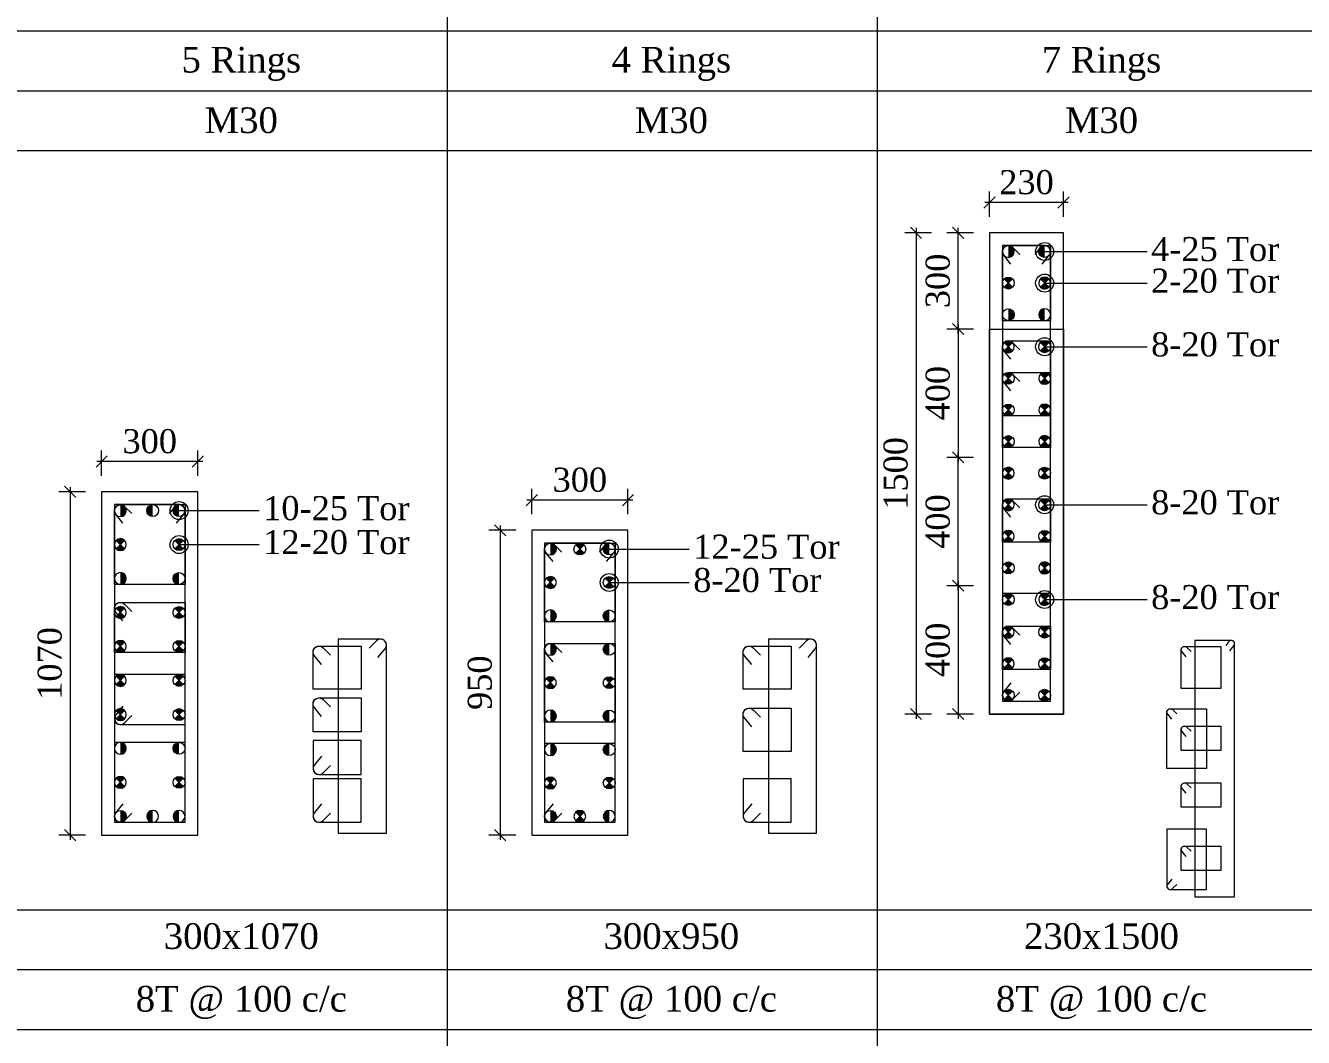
# Model space of a CAD drawing. Header units: metres. Extents: x 95882 to 260884, y 3603 to 81317.
# Drawn here: x 191392 to 195375, y 16543 to 19697 of the extents above; entities that cross this region are included whole.
import ezdxf
from ezdxf.enums import TextEntityAlignment as Align

# ---------------------------------------------------------------- set-up
doc = ezdxf.new("R2010")
doc.units = ezdxf.units.M
doc.header["$LTSCALE"] = 0.05
doc.header["$MEASUREMENT"] = 0
doc.header["$PDMODE"] = 34
doc.header["$PDSIZE"] = -2.5
doc.layers.get('0').update_dxf_attribs({"linetype": 'CONTINUOUS', "lineweight": 0})
doc.layers.get('DEFPOINTS').update_dxf_attribs({"linetype": 'CONTINUOUS'})
for name, color, linetype, lineweight in [('S-DIM-R', 7, 'CONTINUOUS', 9), ('S-SECTION', 5, 'CONTINUOUS', 5), ('S-SECTION MARK', 124, 'CONTINUOUS', 0), ('S-SHEET', 251, 'CONTINUOUS', 0), ('S-STEEL COL_DIA', 1, 'CONTINUOUS', 9), ('S-STEEL RING', 1, 'CONTINUOUS', 9), ('S-TEXT', 7, 'CONTINUOUS', 0), ('S-TEXT COL SIZE', 7, 'CONTINUOUS', 15), ('S-TEXT MIX', 1, 'CONTINUOUS', 15), ('S-TEXT RINGS', 7, 'CONTINUOUS', 15)]:
    doc.layers.add(name, color=color, linetype=linetype, lineweight=lineweight)
doc.styles.add('AAPL-ADRESS tahoma', font='tahoma.ttf')
doc.styles.add('S-ROMANS', font='times.ttf')
doc.styles.get("Standard").update_dxf_attribs({"font": 'times.ttf'})
doc.styles.add('TEXT', font='times.ttf')
doc.dimstyles.new('75mm', dxfattribs={"dimscale": 140, "dimtxt": 1, "dimasz": 0.35, "dimexe": 0.5, "dimexo": 1, "dimgap": 0.01, "dimtad": 0, "dimdec": 0, "dimzin": 12, "dimdsep": 46, "dimtxsty": 'AAPL-ADRESS tahoma', "dimblk": 'OBLIQUE', "dimcen": 0.35, "dimdle": 0.01, "dimse1": 1, "dimse2": 1, "dimclrd": 256, "dimclre": 256, "dimclrt": 256, "dimadec": 0, "dimazin": 3, "dimtfac": 1, "dimtdec": 0, "dimtmove": 1, "dimatfit": 3, "dimldrblk": 'DOTSMALL', "dimfxl": 1, "dimtolj": 1, "dimtzin": 0, "dimarcsym": 1})
doc.dimstyles.new('S_DIM', dxfattribs={"dimtxt": 75, "dimasz": 35, "dimexe": 35, "dimexo": 50, "dimgap": 25, "dimtad": 1, "dimdec": 0, "dimzin": 0, "dimdsep": 46, "dimtxsty": 'Standard', "dimblk": 'OBLIQUE', "dimcen": 0.09, "dimdle": 15, "dimclrd": 256, "dimclre": 256, "dimclrt": 256, "dimadec": 0, "dimazin": 0, "dimtfac": 1, "dimtdec": 0, "dimtofl": 0, "dimtmove": 0, "dimatfit": 3, "dimfxl": 1, "dimtolj": 1, "dimtzin": 0, "dimlwd": -1, "dimlwe": -1, "dimarcsym": 0})

# ---------------------------------------------------------------- blocks, each defined once
blk = doc.blocks.new('_Oblique')
at = {"color": 0, "linetype": 'ByBlock', "lineweight": -2}
blk.add_line((-0.5, -0.5), (0.5, 0.5), dxfattribs=at)
blk = doc.blocks.new('*D435')
at = {"layer": 'DEFPOINTS', "color": 0, "transparency": 16777216}
for p in [(192969.6, 18123.8, -0.1), (192871.3, 17173.8), (192969.6, 17173.8, -0.1)]:
    blk.add_point(p, dxfattribs=at)
at = {"layer": 'S-DIM-R', "transparency": 16777216}
for p, q in [((192919.6, 18123.8), (192836.3, 18123.8)), ((192871.3, 18138.8), (192871.3, 17158.8)), ((192919.6, 17173.8), (192836.3, 17173.8))]:
    blk.add_line(p, q, dxfattribs=at)
at = {"layer": 'S-DIM-R', "transparency": 16777216, "xscale": 35, "yscale": 35, "zscale": 35}
for p, rotation in [((192871.3, 18123.8), 90), ((192871.3, 17173.8), 270)]:
    blk.add_blockref('_Oblique', p, dxfattribs=dict(at, rotation=rotation))
at = {"layer": 'S-DIM-R', "transparency": 16777216, "insert": (192808.1, 17648.8), "char_height": 75, "attachment_point": 5, "rotation": 90}
blk.add_mtext('\\A1;950', dxfattribs=at)
blk = doc.blocks.new('*D436')
at = {"layer": 'DEFPOINTS', "color": 0, "transparency": 16777216}
for p in [(192969.6, 18218), (192969.6, 18123.8, 0), (193269.6, 18123.8, 0)]:
    blk.add_point(p, dxfattribs=at)
at = {"layer": 'S-DIM-R', "transparency": 16777216}
for p, q in [((192969.6, 18173.8), (192969.6, 18253)), ((193269.6, 18173.8), (193269.6, 18253)), ((193284.6, 18218), (192954.6, 18218))]:
    blk.add_line(p, q, dxfattribs=at)
at = {"layer": 'S-DIM-R', "transparency": 16777216, "xscale": 35, "yscale": 35, "zscale": 35, "rotation": 180}
blk.add_blockref('_Oblique', (192969.6, 18218), dxfattribs=at)
at = {"layer": 'S-DIM-R', "transparency": 16777216, "xscale": 35, "yscale": 35, "zscale": 35}
blk.add_blockref('_Oblique', (193269.6, 18218), dxfattribs=at)
at = {"layer": 'S-DIM-R', "transparency": 16777216, "insert": (193119.6, 18281.1), "char_height": 75, "attachment_point": 5}
blk.add_mtext('\\A1;300', dxfattribs=at)
blk = doc.blocks.new('*U6')
at = {"layer": 'S-STEEL COL_DIA'}
h = blk.add_hatch(color=256, dxfattribs=at)
h.dxf.hatch_style = 1
h.paths.add_polyline_path([(0, 18.5, 0.414214), (-18.5, 0, 0.414214), (0, -18.5)])
at = {"layer": 'S-STEEL COL_DIA', "lineweight": 5}
blk.add_circle((0, 0), 18.5, dxfattribs=at)
blk = doc.blocks.new('*U4')
at = {"layer": 'S-STEEL COL_DIA'}
h = blk.add_hatch(color=256, dxfattribs=at)
h.dxf.hatch_style = 1
h.paths.add_polyline_path([(0, 0), (0, -18.5, 0.198912), (13, -13)])
h.paths.add_polyline_path([(0, 0), (-13, -13, 0.198912), (0, -18.5)])
h.paths.add_polyline_path([(0, 18.5, 0.198912), (-13, 13), (0, 0)])
h.paths.add_polyline_path([(13, 13, 0.198912), (0, 18.5), (0, 0)])
at = {"layer": 'S-STEEL COL_DIA', "lineweight": 5}
for p, q in [((-13, 13), (13, -13)), ((13, 13), (-13, -13))]:
    blk.add_line(p, q, dxfattribs=at)
blk.add_circle((0, 0), 18.5, dxfattribs=at)
blk = doc.blocks.new('*D439')
at = {"layer": 'DEFPOINTS', "color": 0, "transparency": 16777216}
for p in [(194396.8, 17951.2, -0.1), (194298.5, 17551.2), (194396.8, 17551.2, -0.1)]:
    blk.add_point(p, dxfattribs=at)
at = {"layer": 'S-DIM-R', "transparency": 16777216}
for p, q in [((194298.5, 17966.2), (194298.5, 17536.2)), ((194346.8, 17951.2), (194263.5, 17951.2)), ((194346.8, 17551.2), (194263.5, 17551.2))]:
    blk.add_line(p, q, dxfattribs=at)
at = {"layer": 'S-DIM-R', "transparency": 16777216, "xscale": 35, "yscale": 35, "zscale": 35}
for p, rotation in [((194298.5, 17951.2), 90), ((194298.5, 17551.2), 270)]:
    blk.add_blockref('_Oblique', p, dxfattribs=dict(at, rotation=rotation))
at = {"layer": 'S-DIM-R', "transparency": 16777216, "insert": (194235.4, 17751.2), "char_height": 75, "attachment_point": 5, "rotation": 90}
blk.add_mtext('\\A1;400', dxfattribs=at)
blk = doc.blocks.new('*D440')
at = {"layer": 'DEFPOINTS', "color": 0, "transparency": 16777216}
for p in [(194396.8, 19145.4), (194396.8, 19051.2, 0), (194626.8, 19051.2, 0)]:
    blk.add_point(p, dxfattribs=at)
at = {"layer": 'S-DIM-R', "transparency": 16777216}
for p, q in [((194396.8, 19101.2), (194396.8, 19180.4)), ((194626.8, 19101.2), (194626.8, 19180.4)), ((194641.8, 19145.4), (194381.8, 19145.4))]:
    blk.add_line(p, q, dxfattribs=at)
at = {"layer": 'S-DIM-R', "transparency": 16777216, "xscale": 35, "yscale": 35, "zscale": 35, "rotation": 180}
blk.add_blockref('_Oblique', (194396.8, 19145.4), dxfattribs=at)
at = {"layer": 'S-DIM-R', "transparency": 16777216, "xscale": 35, "yscale": 35, "zscale": 35}
blk.add_blockref('_Oblique', (194626.8, 19145.4), dxfattribs=at)
at = {"layer": 'S-DIM-R', "transparency": 16777216, "insert": (194511.8, 19208.5), "char_height": 75, "attachment_point": 5}
blk.add_mtext('\\A1;230', dxfattribs=at)
blk = doc.blocks.new('*D441')
at = {"layer": 'DEFPOINTS', "color": 0, "transparency": 16777216}
for p in [(194265.6, 19051.2, -0.1), (194167.4, 17551.2), (194265.6, 17551.2, -0.1)]:
    blk.add_point(p, dxfattribs=at)
at = {"layer": 'S-DIM-R', "transparency": 16777216}
for p, q in [((194215.6, 19051.2), (194132.4, 19051.2)), ((194167.4, 19066.2), (194167.4, 17536.2)), ((194215.6, 17551.2), (194132.4, 17551.2))]:
    blk.add_line(p, q, dxfattribs=at)
at = {"layer": 'S-DIM-R', "transparency": 16777216, "xscale": 35, "yscale": 35, "zscale": 35}
for p, rotation in [((194167.4, 19051.2), 90), ((194167.4, 17551.2), 270)]:
    blk.add_blockref('_Oblique', p, dxfattribs=dict(at, rotation=rotation))
at = {"layer": 'S-DIM-R', "transparency": 16777216, "insert": (194104.2, 18301.2), "char_height": 75, "attachment_point": 5, "rotation": 90}
blk.add_mtext('\\A1;1500', dxfattribs=at)
blk = doc.blocks.new('*D442')
at = {"layer": 'DEFPOINTS', "color": 0, "transparency": 16777216}
for p in [(194298.5, 19051.2), (194396.8, 19051.2, -0.1), (194396.8, 18751.2, -0.1)]:
    blk.add_point(p, dxfattribs=at)
at = {"layer": 'S-DIM-R', "transparency": 16777216}
for p, q in [((194346.8, 19051.2), (194263.5, 19051.2)), ((194298.5, 18736.2), (194298.5, 19066.2)), ((194346.8, 18751.2), (194263.5, 18751.2))]:
    blk.add_line(p, q, dxfattribs=at)
at = {"layer": 'S-DIM-R', "transparency": 16777216, "xscale": 35, "yscale": 35, "zscale": 35}
for p, rotation in [((194298.5, 19051.2), 90), ((194298.5, 18751.2), 270)]:
    blk.add_blockref('_Oblique', p, dxfattribs=dict(at, rotation=rotation))
at = {"layer": 'S-DIM-R', "transparency": 16777216, "insert": (194235.4, 18901.2), "char_height": 75, "attachment_point": 5, "rotation": 90}
blk.add_mtext('\\A1;300', dxfattribs=at)
blk = doc.blocks.new('*D443')
at = {"layer": 'DEFPOINTS', "color": 0, "transparency": 16777216}
for p in [(194298.5, 18351.2), (194396.8, 18351.2, -0.1), (194396.8, 17951.2, -0.1)]:
    blk.add_point(p, dxfattribs=at)
at = {"layer": 'S-DIM-R', "transparency": 16777216}
for p, q in [((194298.5, 17936.2), (194298.5, 18366.2)), ((194346.8, 18351.2), (194263.5, 18351.2)), ((194346.8, 17951.2), (194263.5, 17951.2))]:
    blk.add_line(p, q, dxfattribs=at)
at = {"layer": 'S-DIM-R', "transparency": 16777216, "xscale": 35, "yscale": 35, "zscale": 35}
for p, rotation in [((194298.5, 18351.2), 90), ((194298.5, 17951.2), 270)]:
    blk.add_blockref('_Oblique', p, dxfattribs=dict(at, rotation=rotation))
at = {"layer": 'S-DIM-R', "transparency": 16777216, "insert": (194235.4, 18151.2), "char_height": 75, "attachment_point": 5, "rotation": 90}
blk.add_mtext('\\A1;400', dxfattribs=at)
blk = doc.blocks.new('*D444')
at = {"layer": 'DEFPOINTS', "color": 0, "transparency": 16777216}
for p in [(194396.8, 18751.2, -0.1), (194298.5, 18351.2), (194396.8, 18351.2, -0.1)]:
    blk.add_point(p, dxfattribs=at)
at = {"layer": 'S-DIM-R', "transparency": 16777216}
for p, q in [((194298.5, 18766.2), (194298.5, 18336.2)), ((194346.8, 18751.2), (194263.5, 18751.2)), ((194346.8, 18351.2), (194263.5, 18351.2))]:
    blk.add_line(p, q, dxfattribs=at)
at = {"layer": 'S-DIM-R', "transparency": 16777216, "xscale": 35, "yscale": 35, "zscale": 35}
for p, rotation in [((194298.5, 18751.2), 90), ((194298.5, 18351.2), 270)]:
    blk.add_blockref('_Oblique', p, dxfattribs=dict(at, rotation=rotation))
at = {"layer": 'S-DIM-R', "transparency": 16777216, "insert": (194235.4, 18551.2), "char_height": 75, "attachment_point": 5, "rotation": 90}
blk.add_mtext('\\A1;400', dxfattribs=at)
blk = doc.blocks.new('*D453')
at = {"layer": 'DEFPOINTS', "color": 0, "transparency": 16777216}
for p in [(191629, 18338), (191629, 18243.8, 0), (191929, 18243.8, 0)]:
    blk.add_point(p, dxfattribs=at)
at = {"layer": 'S-DIM-R', "transparency": 16777216}
for p, q in [((191629, 18293.8), (191629, 18373)), ((191929, 18293.8), (191929, 18373)), ((191944, 18338), (191614, 18338))]:
    blk.add_line(p, q, dxfattribs=at)
at = {"layer": 'S-DIM-R', "transparency": 16777216, "xscale": 35, "yscale": 35, "zscale": 35, "rotation": 180}
blk.add_blockref('_Oblique', (191629, 18338), dxfattribs=at)
at = {"layer": 'S-DIM-R', "transparency": 16777216, "xscale": 35, "yscale": 35, "zscale": 35}
blk.add_blockref('_Oblique', (191929, 18338), dxfattribs=at)
at = {"layer": 'S-DIM-R', "transparency": 16777216, "insert": (191779, 18401.1), "char_height": 75, "attachment_point": 5}
blk.add_mtext('\\A1;300', dxfattribs=at)
blk = doc.blocks.new('*D447')
at = {"layer": 'DEFPOINTS', "color": 0, "transparency": 16777216}
for p in [(191629, 18243.8, -0.1), (191530.7, 17173.8), (191629, 17173.8, -0.1)]:
    blk.add_point(p, dxfattribs=at)
at = {"layer": 'S-DIM-R', "transparency": 16777216}
for p, q in [((191579, 18243.8), (191495.7, 18243.8)), ((191530.7, 18258.8), (191530.7, 17158.8)), ((191579, 17173.8), (191495.7, 17173.8))]:
    blk.add_line(p, q, dxfattribs=at)
at = {"layer": 'S-DIM-R', "transparency": 16777216, "xscale": 35, "yscale": 35, "zscale": 35}
for p, rotation in [((191530.7, 18243.8), 90), ((191530.7, 17173.8), 270)]:
    blk.add_blockref('_Oblique', p, dxfattribs=dict(at, rotation=rotation))
at = {"layer": 'S-DIM-R', "transparency": 16777216, "insert": (191467.5, 17708.8), "char_height": 75, "attachment_point": 5, "rotation": 90}
blk.add_mtext('\\A1;1070', dxfattribs=at)

msp = doc.modelspace()

# ---------------------------------------------------------------- linework, layer by layer
at = {"layer": 'S-SECTION'}
for points, elevation in [([(194396.8, 17551.2), (194626.8, 17551.2), (194626.8, 19051.2), (194396.8, 19051.2)], 0.2), ([(194396.8, 17551.2), (194626.8, 17551.2), (194626.8, 19051.2), (194396.8, 19051.2)], 0.2), ([(194626.8, 17551.2), (194396.8, 17551.2), (194396.8, 18751.2), (194626.8, 18751.2)], 0.2), ([(191629, 17173.8), (191929, 17173.8), (191929, 18243.8), (191629, 18243.8)], 0.1), ([(192969.6, 17173.8), (193269.6, 17173.8), (193269.6, 18123.8), (192969.6, 18123.8)], 0.2)]:
    msp.add_lwpolyline(points, close=True, dxfattribs=dict(at, elevation=elevation))
at = {"layer": 'S-SHEET'}
for p, q in [((192706.1, 49003.5, 0.2), (192706.1, 9408.8, 0.2)), ((192706.1, 49003.5, 0.2), (192706.1, 9408.8, 0.2)), ((192706.1, 49003.5, 0.2), (192706.1, 9408.8, 0.2)), ((192706.1, 49003.5, 0.2), (192706.1, 9408.8, 0.2)), ((192706.1, 49003.5, 0.3), (192706.1, 9408.8, 0.2)), ((192706.1, 49003.5, 0.3), (192706.1, 9408.8, 0.2)), ((192706.1, 49003.5, 0.3), (192706.1, 9408.8, 0.2)), ((192706.1, 49003.5, 0.3), (192706.1, 9408.8, 0.2)), ((192706.1, 49003.5, 0.3), (192706.1, 9408.8, 0.2)), ((192706.1, 49003.5, 0.3), (192706.1, 9408.8, 0.2)), ((192706.1, 49003.5, 0.3), (192706.1, 9408.8, 0.2)), ((192706.1, 49003.5, 0.3), (192706.1, 9408.8, 0.2)), ((192706.1, 49003.5, 0.3), (192706.1, 9408.8, 0.2)), ((192706.1, 49003.5, 0.3), (192706.1, 9408.8, 0.2)), ((192706.1, 49003.5, 0.3), (192706.1, 9408.8, 0.2)), ((194046.7, 49003.5, 0.3), (194046.7, 9408.8, 0.2)), ((194046.7, 49003.5, 0.3), (194046.7, 9408.8, 0.2)), ((194046.7, 49003.5, 0.3), (194046.7, 9408.8, 0.2)), ((194046.7, 49003.5, 0.3), (194046.7, 9408.8, 0.2)), ((194046.7, 49003.5, 0.4), (194046.7, 9408.8, 0.3)), ((194046.7, 49003.5, 0.4), (194046.7, 9408.8, 0.3)), ((194046.7, 49003.5, 0.4), (194046.7, 9408.8, 0.3)), ((194046.7, 49003.5, 0.4), (194046.7, 9408.8, 0.3)), ((194046.7, 49003.5, 0.4), (194046.7, 9408.8, 0.3)), ((194046.7, 49003.5, 0.4), (194046.7, 9408.8, 0.3)), ((194046.7, 49003.5, 0.4), (194046.7, 9408.8, 0.3)), ((194046.7, 49003.5, 0.4), (194046.7, 9408.8, 0.3)), ((194046.7, 49003.5, 0.4), (194046.7, 9408.8, 0.3)), ((194046.7, 49003.5, 0.4), (194046.7, 9408.8, 0.3)), ((194046.7, 49003.5, 0.4), (194046.7, 9408.8, 0.3)), ((177691.8, 19680.7, 0), (198068.5, 19680.7, 0)), ((177084.5, 19494, 0), (198068.5, 19494, 0)), ((177084.5, 19307.4, 0), (198068.5, 19307.4, 0)), ((177084.5, 16940.9, 0), (198068.5, 16940.9, 0)), ((177084.5, 16754.8, 0), (198068.5, 16754.8, 0)), ((177084.5, 16754.8, 0), (198068.5, 16754.8, 0)), ((177084.5, 16567.7, 0), (198068.5, 16567.7, 0))]:
    msp.add_line(p, q, dxfattribs=at)
at = {"layer": 'S-SHEET', "color": 0}
msp.add_line((177084.5, 19307.4, 0), (198068.5, 19307.4, 0), dxfattribs=at)
at = {"layer": 'S-STEEL RING'}
for points, elevation in [([(194560.1, 18953.7), (194582.6, 18981.1, 0.633211), (194568.3, 19011.2), (194436.8, 19011.2), (194436.8, 17591.2), (194586.8, 17591.2), (194586.8, 18992.8, 0.666768), (194555.3, 19005.9), (194537.5, 18983.2)], 0.1), ([(194560.1, 18953.7), (194582.6, 18981.1, 0.633211), (194568.3, 19011.2), (194436.8, 19011.2), (194436.8, 17591.2), (194586.8, 17591.2), (194586.8, 18992.8, 0.666768), (194555.3, 19005.9), (194537.5, 18983.2)], 0.1), ([(191862.4, 18146.3), (191884.8, 18173.7, 0.633211), (191870.5, 18203.8), (191669, 18203.8), (191669, 17213.8), (191889, 17213.8), (191889, 18185.4, 0.666768), (191857.5, 18198.5), (191839.7, 18175.8)], 0), ([(193203, 18026.3), (193225.4, 18053.7, 0.633211), (193211.1, 18083.8), (193009.6, 18083.8), (193009.6, 17213.8), (193229.6, 17213.8), (193229.6, 18065.4, 0.666768), (193198.1, 18078.5), (193180.3, 18055.8)], 0.2), ([(192490.2, 17726.9), (192512.6, 17754.3, 0.633211), (192498.4, 17784.5), (192366.8, 17784.5), (192366.8, 17179.7), (192516.8, 17179.7), (192516.8, 17766, 0.666768), (192485.4, 17779.1), (192462.5, 17756.5)], 0.1), ([(192490.2, 17726.9), (192512.6, 17754.3, 0.633211), (192498.4, 17784.5), (192366.8, 17784.5), (192366.8, 17179.7), (192516.8, 17179.7), (192516.8, 17766, 0.666768), (192485.4, 17779.1), (192462.5, 17756.5)], 0.2), ([(193830.8, 17726.9), (193853.2, 17754.3, 0.633211), (193839, 17784.5), (193707.4, 17784.5), (193707.4, 17179.7), (193857.4, 17179.7), (193857.4, 17766, 0.666768), (193826, 17779.1), (193803.1, 17756.5)], 0.3), ([(193830.8, 17726.9), (193853.2, 17754.3, 0.633211), (193839, 17784.5), (193707.4, 17784.5), (193707.4, 17179.7), (193857.4, 17179.7), (193857.4, 17766, 0.666768), (193826, 17779.1), (193803.1, 17756.5)], 0.4), ([(195145.3, 17748.1), (195157.9, 17763.5, 0.633211), (195149.9, 17780.5), (195036.5, 17780.5), (195036.5, 16981.8), (195160.3, 16981.8), (195160.3, 17770.1, 0.666768), (195142.6, 17777.5), (195132.6, 17764.8)], 0), ([(195145.3, 17748.1), (195157.9, 17763.5, 0.633211), (195149.9, 17780.5), (195036.5, 17780.5), (195036.5, 16981.8), (195160.3, 16981.8), (195160.3, 17770.1, 0.666768), (195142.6, 17777.5), (195132.6, 17764.8)], 0)]:
    msp.add_lwpolyline(points, format="xyb", dxfattribs=dict(at, elevation=elevation))
at = {"layer": 'S-STEEL RING', "color": 3}
for points, elevation in [([(194463.4, 18953.7), (194441, 18981.1, -0.633211), (194455.2, 19011.2), (194586.8, 19011.2), (194586.8, 18777.2), (194436.8, 18777.2), (194436.8, 18992.8, -0.666768), (194468.2, 19005.9), (194491, 18983.2)], 0.1), ([(194463.4, 18558.3), (194441, 18585.7, -0.633211), (194455.2, 18615.8), (194586.8, 18615.8), (194586.8, 18480.5), (194436.8, 18480.5), (194436.8, 18597.4, -0.666768), (194468.2, 18610.5), (194491, 18587.8)], 0.2), ([(191695.6, 18146.3), (191673.2, 18173.7, -0.633211), (191687.4, 18203.8), (191889, 18203.8), (191889, 17954.9), (191669, 17954.9), (191669, 18185.4, -0.666768), (191700.4, 18198.5), (191723.3, 18175.8)], 0), ([(194463.4, 18164.5), (194441, 18191.8, -0.633211), (194455.2, 18222), (194586.8, 18222), (194586.8, 18086.6), (194436.8, 18086.6), (194436.8, 18203.5, -0.666768), (194468.2, 18216.6), (194491, 18194)], 0.2), ([(193036.2, 18026.3), (193013.8, 18053.7, -0.633211), (193028, 18083.8), (193229.6, 18083.8), (193229.6, 17838.4), (193009.6, 17838.4), (193009.6, 18065.4, -0.666768), (193041, 18078.5), (193063.9, 18055.8)], 0.2), ([(191695.6, 17841.6), (191673.2, 17869, -0.633211), (191687.4, 17899.1), (191889, 17899.1), (191889, 17743.3), (191669, 17743.3), (191669, 17880.7, -0.666768), (191700.4, 17893.8), (191723.3, 17871.1)], 0), ([(194463.4, 17767.5), (194441, 17794.9, -0.633211), (194455.2, 17825.1), (194586.8, 17825.1), (194586.8, 17689.7), (194436.8, 17689.7), (194436.8, 17806.6, -0.666768), (194468.2, 17819.7), (194491, 17797.1)], 0.2), ([(193036.2, 17713.9), (193013.8, 17741.2, -0.633211), (193028, 17771.4), (193229.6, 17771.4), (193229.6, 17526), (193009.6, 17526), (193009.6, 17752.9, -0.666768), (193041, 17766), (193063.9, 17743.4)], 0.2), ([(192314.7, 17705.6), (192292.3, 17733, -0.633211), (192306.6, 17763.1), (192438.1, 17763.1), (192438.1, 17628.6), (192288.1, 17628.6), (192288.1, 17744.7, -0.666768), (192319.5, 17757.8), (192342.4, 17735.1)], 0.1), ([(193655.3, 17705.6), (193632.9, 17733, -0.633211), (193647.1, 17763.1), (193778.7, 17763.1), (193778.7, 17628.6), (193628.7, 17628.6), (193628.7, 17744.7, -0.666768), (193660.1, 17757.8), (193683, 17735.1)], 0.3), ([(195009.1, 17729.6), (194996.5, 17745, -0.633211), (195004.5, 17762), (195117.9, 17762), (195117.9, 17630.3), (194994.2, 17630.3), (194994.2, 17751.6, -0.666768), (195011.8, 17758.9), (195024.7, 17746.2)], 0), ([(191695.6, 17576), (191673.2, 17548.6, 0.633211), (191687.4, 17518.5), (191889, 17518.5), (191889, 17674.3), (191669, 17674.3), (191669, 17536.9, 0.666768), (191700.4, 17523.8), (191723.3, 17546.5)], 0), ([(192314.7, 17543.9), (192292.3, 17571.3, -0.633211), (192306.6, 17601.5), (192438.1, 17601.5), (192438.1, 17495.5), (192288.1, 17495.5), (192288.1, 17583, -0.666768), (192319.5, 17596.1), (192342.4, 17573.5)], 0.1), ([(193655.3, 17511.8), (193632.9, 17539.2, -0.633211), (193647.1, 17569.3), (193778.7, 17569.3), (193778.7, 17434.9), (193628.7, 17434.9), (193628.7, 17550.9, -0.666768), (193660.1, 17564), (193683, 17541.3)], 0.3), ([(195009.1, 17481.3), (194996.5, 17496.7, -0.633211), (195004.5, 17513.6), (195117.9, 17513.6), (195117.9, 17437.5), (194994.2, 17437.5), (194994.2, 17503.3, -0.666768), (195011.8, 17510.6), (195024.7, 17497.9)], 0.1), ([(191695.6, 17271.3), (191673.2, 17244, 0.633211), (191687.4, 17213.8), (191889, 17213.8), (191889, 17462.7), (191669, 17462.7), (191669, 17232.3, 0.666768), (191700.4, 17219.2), (191723.3, 17241.8)], 0), ([(192314.7, 17420.2), (192292.3, 17392.9, 0.633211), (192306.6, 17362.7), (192438.1, 17362.7), (192438.1, 17468.7), (192288.1, 17468.7), (192288.1, 17381.2, 0.666768), (192319.5, 17368.1), (192342.4, 17390.7)], 0.1), ([(193036.2, 17271.3), (193013.8, 17244, 0.633211), (193028, 17213.8), (193229.6, 17213.8), (193229.6, 17459.2), (193009.6, 17459.2), (193009.6, 17232.3, 0.666768), (193041, 17219.2), (193063.9, 17241.8)], 0.2), ([(192314.7, 17271.8), (192292.3, 17244.5, 0.633211), (192306.6, 17214.3), (192438.1, 17214.3), (192438.1, 17348.8), (192288.1, 17348.8), (192288.1, 17232.7, 0.666768), (192319.5, 17219.6), (192342.4, 17242.3)], 0.1), ([(193655.3, 17271.8), (193632.9, 17244.5, 0.633211), (193647.1, 17214.3), (193778.7, 17214.3), (193778.7, 17348.8), (193628.7, 17348.8), (193628.7, 17232.7, 0.666768), (193660.1, 17219.6), (193683, 17242.3)], 0.3), ([(195009.1, 17304.2), (194996.5, 17319.6, -0.633211), (195004.5, 17336.6), (195117.9, 17336.6), (195117.9, 17260.4), (194994.2, 17260.4), (194994.2, 17326.2, -0.666768), (195011.8, 17333.5), (195024.7, 17320.8)], 0.1), ([(195009.1, 17107.2), (194996.5, 17122.6, -0.633211), (195004.5, 17139.6), (195117.9, 17139.6), (195117.9, 17063.4), (194994.2, 17063.4), (194994.2, 17129.2, -0.666768), (195011.8, 17136.6), (195024.7, 17123.8)], 0.1)]:
    msp.add_lwpolyline(points, format="xyb", dxfattribs=dict(at, elevation=elevation))
at = {"layer": 'S-STEEL RING', "color": 4}
for points, elevation in [([(194463.4, 18656.8), (194441, 18684.1, -0.633211), (194455.2, 18714.3), (194586.8, 18714.3), (194586.8, 18382), (194436.8, 18382), (194436.8, 18695.9, -0.666768), (194468.2, 18708.9), (194491, 18686.3)], 0.2), ([(194463.4, 17648.7), (194441, 17621.4, 0.633211), (194455.2, 17591.2), (194586.8, 17591.2), (194586.8, 17926.6), (194436.8, 17926.6), (194436.8, 17609.7, 0.666768), (194468.2, 17596.6), (194491, 17619.2)], 0.1), ([(194964.5, 17535.6), (194951.9, 17551, -0.633211), (194959.9, 17567.9), (195073.3, 17567.9), (195073.3, 17381), (194949.6, 17381), (194949.6, 17557.6, -0.666768), (194967.2, 17564.9), (194980.1, 17552.2)], 0.1), ([(194964.5, 17036.4), (194951.9, 17021, 0.633211), (194959.9, 17004.1), (195073.3, 17004.1), (195073.3, 17192.7), (194949.6, 17192.7), (194949.6, 17014.5, 0.666768), (194967.2, 17007.1), (194980.1, 17019.8)], 0)]:
    msp.add_lwpolyline(points, format="xyb", dxfattribs=dict(at, elevation=elevation))

# ---------------------------------------------------------------- block references
at = {"layer": 'S-STEEL COL_DIA', "xscale": -1}
for name, p in [('*U6', (194455.2, 18992.8, 0.1)), ('*U4', (194455.2, 18695.9, 0.1)), ('*U4', (194455.2, 18302, 0.1)), ('*U6', (191687.4, 18185.4, 0)), ('*U4', (194455.2, 18203.5, 0.1)), ('*U4', (194455.2, 18105.1, 0.1)), ('*U4', (191687.4, 18079.5, 0)), ('*U6', (193028, 18065.4, 0.2)), ('*U6', (191687.4, 17973.6, 0)), ('*U4', (193028, 17961.2, 0.2)), ('*U4', (191687.4, 17867.7, 0)), ('*U6', (193028, 17857.1, 0.2)), ('*U4', (194455.2, 17806.6, 0.1)), ('*U4', (191687.4, 17761.8, 0)), ('*U6', (193028, 17752.9, 0.2)), ('*U4', (194455.2, 17708.1, 0.1)), ('*U4', (191687.4, 17655.9, 0)), ('*U4', (193028, 17648.8, 0.2)), ('*U4', (191687.4, 17549.5, 0)), ('*U6', (193028, 17544.7, 0.2)), ('*U6', (191687.4, 17444.1, 0)), ('*U6', (193028, 17440.5, 0.2)), ('*U4', (191687.4, 17338.2, 0)), ('*U4', (193028, 17336.4, 0.2))]:
    msp.add_blockref(name, p, dxfattribs=at)
at = {"layer": 'S-STEEL COL_DIA'}
for name, p in [('*U6', (194568.3, 18992.8, 0.1)), ('*U4', (194568.3, 18695.9, 0.1)), ('*U4', (194568.3, 18302, 0.1)), ('*U6', (191788.2, 18185.4, 0)), ('*U6', (191870.5, 18185.4, 0)), ('*U4', (194568.3, 18203.5, 0.1)), ('*U4', (194568.3, 18105.1, 0.1)), ('*U4', (191870.5, 18079.5, 0)), ('*U4', (193119.6, 18065.4, 0.2)), ('*U6', (193211.1, 18065.4, 0.2)), ('*U6', (191870.5, 17973.6, 0)), ('*U4', (193211.1, 17961.2, 0.2)), ('*U4', (191870.5, 17867.7, 0)), ('*U6', (193211.1, 17857.1, 0.2)), ('*U4', (194568.3, 17806.6, 0.1)), ('*U4', (191870.5, 17761.8, 0)), ('*U6', (193211.1, 17752.9, 0.2)), ('*U4', (194568.3, 17708.1, 0.1)), ('*U4', (191870.5, 17655.9, 0)), ('*U4', (193211.1, 17648.8, 0.2)), ('*U4', (194568.3, 17609.7, 0.1)), ('*U4', (191870.5, 17549.5, 0)), ('*U6', (193211.1, 17544.7, 0.2)), ('*U6', (191870.5, 17444.1, 0)), ('*U6', (193211.1, 17440.5, 0.2)), ('*U4', (191870.5, 17338.2, 0)), ('*U4', (193211.1, 17336.4, 0.2))]:
    msp.add_blockref(name, p, dxfattribs=at)
at = {"layer": 'S-STEEL COL_DIA', "rotation": 180}
for name, p in [('*U4', (194455.2, 18894.3, 0.1)), ('*U6', (194455.2, 18795.9, 0.1)), ('*U4', (194455.2, 18597.4, 0.1)), ('*U4', (194455.2, 18498.9, 0.1)), ('*U4', (194455.2, 18400.5, 0.1)), ('*U4', (194455.2, 18006.6, 0.1)), ('*U4', (194455.2, 17908.1, 0.1)), ('*U4', (194455.2, 17609.7, 0.1)), ('*U6', (191687.4, 17232.3, 0)), ('*U6', (193028, 17232.3, 0.2))]:
    msp.add_blockref(name, p, dxfattribs=at)
at = {"layer": 'S-STEEL COL_DIA', "xscale": -1, "rotation": 180}
for name, p in [('*U4', (194568.3, 18894.3, 0.1)), ('*U6', (194568.3, 18795.9, 0.1)), ('*U4', (194568.3, 18597.4, 0.1)), ('*U4', (194568.3, 18498.9, 0.1)), ('*U4', (194568.3, 18400.5, 0.1)), ('*U4', (194568.3, 18006.6, 0.1)), ('*U4', (194568.3, 17908.1, 0.1)), ('*U6', (191788.2, 17232.3, 0)), ('*U6', (191870.5, 17232.3, 0)), ('*U4', (193119.6, 17232.3, 0.2)), ('*U6', (193211.1, 17232.3, 0.2))]:
    msp.add_blockref(name, p, dxfattribs=at)

# ---------------------------------------------------------------- texts
at = {"layer": 'S-TEXT', "color": 7, "style": 'TEXT'}
for s, p in [('4-25 Tor ', (194900.2, 18962.9, 0.1)), ('2-20 Tor ', (194900.2, 18864.4, 0.1)), ('8-20 Tor ', (194900.2, 18665.9, 0.1)), ('8-20 Tor ', (194900.2, 18173.6, 0.1)), ('10-25 Tor ', (192132.5, 18155.4, 0)), ('12-20 Tor ', (192132.5, 18049.5, 0)), ('12-25 Tor ', (193473.1, 18035.4, 0.2)), ('8-20 Tor ', (193473.1, 17931.3, 0.2)), ('8-20 Tor ', (194900.2, 17878.2, 0.1))]:
    msp.add_text(s, height=75, dxfattribs=at).set_placement(p)
at = {"layer": 'S-TEXT COL SIZE', "color": 6, "style": 'S-ROMANS'}
for s, p in [('300x1070', (192064.3, 16859.1, 0)), ('300x950', (193404.9, 16859.1, 0.2))]:
    msp.add_text(s, height=80, dxfattribs=at).set_placement(p, align=Align.MIDDLE_CENTER)
at = {"layer": 'S-TEXT COL SIZE', "color": 5, "style": 'S-ROMANS'}
msp.add_text('230x1500', height=80, dxfattribs=at).set_placement((194745.5, 16859.1, 0.2), align=Align.MIDDLE_CENTER)
at = {"layer": 'S-TEXT MIX', "style": 'S-ROMANS'}
for p in [(192064.3, 19402, 0), (193404.9, 19402, 0.2), (194745.5, 19402, 0.2)]:
    msp.add_text('M30', height=80, dxfattribs=at).set_placement(p, align=Align.MIDDLE_CENTER)
at = {"layer": 'S-TEXT RINGS', "style": 'S-ROMANS'}
for s, p in [('5 Rings', (192064.3, 19590.7, 0)), ('4 Rings', (193404.9, 19590.7, 0.2)), ('7 Rings', (194745.5, 19590.7, 0.2)), ('8T @ 100 c/c', (192064.3, 16663.6, 0)), ('8T @ 100 c/c', (193404.9, 16663.6, 0.2)), ('8T @ 100 c/c', (194745.5, 16663.6, 0.2))]:
    msp.add_text(s, height=80, dxfattribs=at).set_placement(p, align=Align.MIDDLE_CENTER)

# ---------------------------------------------------------------- dimensions: what is measured, and where the dimension line sits
at = {"layer": 'S-DIM-R'}
for base, p1, p2, picture, middle in [((194396.8, 19145.4, 0.2), (194626.8, 19051.2, 0.2), (194396.8, 19051.2, 0.2), '*D440', (194511.8, 19208.5, 0.2)), ((191629, 18338, 0.1), (191929, 18243.8, 0.1), (191629, 18243.8, 0.1), '*D453', (191779, 18401.1, 0.1)), ((192969.6, 18218, 0.2), (193269.6, 18123.8, 0.2), (192969.6, 18123.8, 0.2), '*D436', (193119.6, 18281.1, 0.2))]:
    dim = msp.add_linear_dim(base=base, p1=p1, p2=p2, dimstyle='S_DIM', dxfattribs=at)
    dim.commit()
    dim.dimension.update_dxf_attribs({"geometry": picture, "text_midpoint": middle})
for base, p1, p2, angle, picture, middle in [((194167.4, 17551.2, 0.2), (194265.6, 19051.2, 0.2), (194265.6, 17551.2, 0.2), 90, '*D441', (194104.2, 18301.2, 0.2)), ((194298.5, 19051.2, 0.2), (194396.8, 18751.2, 0.2), (194396.8, 19051.2, 0.2), 270, '*D442', (194235.4, 18901.2, 0.2)), ((194298.5, 18351.2, 0.2), (194396.8, 18751.2, 0.2), (194396.8, 18351.2, 0.2), 90, '*D444', (194235.4, 18551.2, 0.2)), ((194298.5, 18351.2, 0.2), (194396.8, 17951.2, 0.2), (194396.8, 18351.2, 0.2), 270, '*D443', (194235.4, 18151.2, 0.2)), ((191530.7, 17173.8, 0.1), (191629, 18243.8, 0.1), (191629, 17173.8, 0.1), 90, '*D447', (191467.5, 17708.8, 0.1)), ((192871.3, 17173.8, 0.3), (192969.6, 18123.8, 0.2), (192969.6, 17173.8, 0.2), 90, '*D435', (192808.1, 17648.8, 0.3)), ((194298.5, 17551.2, 0.2), (194396.8, 17951.2, 0.2), (194396.8, 17551.2, 0.2), 90, '*D439', (194235.4, 17751.2, 0.2))]:
    dim = msp.add_linear_dim(base=base, p1=p1, p2=p2, angle=angle, dimstyle='S_DIM', dxfattribs=at)
    dim.commit()
    dim.dimension.update_dxf_attribs({"geometry": picture, "text_midpoint": middle})

# ---------------------------------------------------------------- leaders
at = {"layer": 'S-SECTION MARK', "linetype": 'ByBlock'}
for points in [[(194568.3, 18992.8, 0.2), (194888, 18992.8, 0.2)], [(194568.3, 18894.3, 0.2), (194888, 18894.3, 0.2)], [(194568.3, 18695.9, 0.2), (194888, 18695.9, 0.2)], [(191870.5, 18185.4, 0.1), (192120.2, 18185.4, 0.1)], [(194568.3, 18203.5, 0.2), (194888, 18203.5, 0.2)], [(191870.5, 18079.5, 0), (192120.2, 18079.5, 0)], [(193211.1, 18065.4, 0.2), (193460.8, 18065.4, 0.2)], [(193211.1, 17961.2, 0.2), (193460.8, 17961.2, 0.2)], [(194568.3, 17908.1, 0.2), (194888, 17908.1, 0.2)]]:
    msp.add_leader(points, dimstyle='75mm', override={"dimasz": 0.4, "dimldrblk": 'Origin', "dimfxlon": 1, "dimlwd": 0}, dxfattribs=at)

doc.saveas('drawing.dxf')
